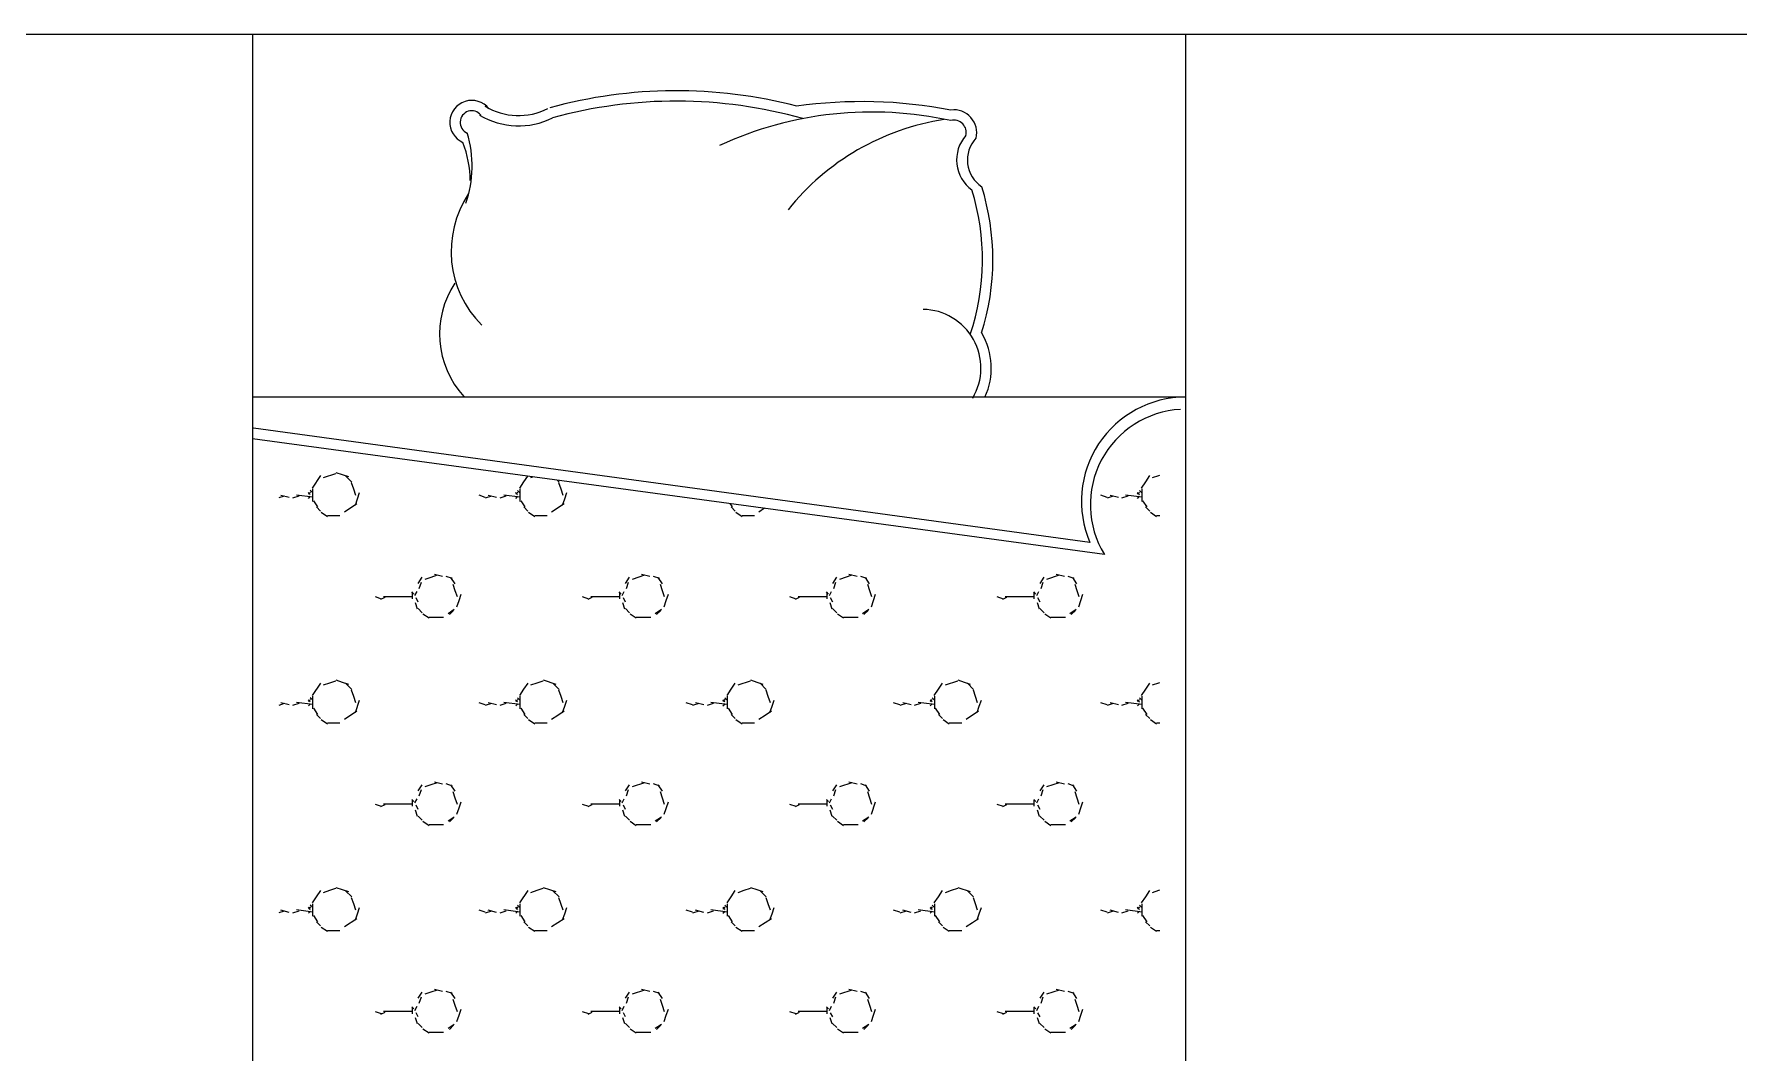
# Model space of a CAD drawing. Header units: inches. Extents: x 8.1 to 50.6, y 12.7 to 37.5.
# Drawn here: x 17.601 to 19.246, y 27.848 to 28.83 of the extents above; entities that cross this region are included whole.
import ezdxf

# ---------------------------------------------------------------- set-up
doc = ezdxf.new("R2010")
doc.units = ezdxf.units.IN
doc.header["$MEASUREMENT"] = 0
doc.layers.add('1', color=1, linetype='Continuous')
doc.layers.add('4', color=4, linetype='Continuous')

msp = doc.modelspace()

# ---------------------------------------------------------------- linework, layer by layer
at = {"layer": '1'}
for p, q in [((8.3869, 28.8301), (28.7131, 28.8301)), ((17.8697, 28.3924), (17.8777, 28.4044)), ((17.8702, 28.3796), (17.8702, 28.3916)), ((17.8804, 28.4026), (17.8924, 28.4066)), ((17.8924, 28.4074), (17.9044, 28.4034)), ((17.9016, 28.4042), (17.9076, 28.3982)), ((17.9072, 28.3977), (17.9092, 28.3917)), ((17.9092, 28.3917), (17.9112, 28.3857)), ((18.0697, 28.3924), (18.0737, 28.3984)), ((18.0702, 28.3796), (18.0702, 28.3916)), ((18.0737, 28.3984), (18.0774, 28.404)), ((18.0804, 28.4026), (18.0823, 28.4033)), ((18.1057, 28.4001), (18.1076, 28.3982)), ((18.1072, 28.3977), (18.1092, 28.3917)), ((18.1092, 28.3917), (18.1112, 28.3857)), ((18.6697, 28.3924), (18.6737, 28.3984)), ((18.6702, 28.3796), (18.6702, 28.3916)), ((18.6737, 28.3984), (18.6777, 28.4044)), ((18.6804, 28.4026), (18.6864, 28.4046)), ((18.6864, 28.4046), (18.6872, 28.4049)), ((17.8424, 28.3846), (17.8372, 28.3829)), ((17.8473, 28.3833), (17.8393, 28.3853)), ((17.8564, 28.3846), (17.8504, 28.3826)), ((17.8702, 28.3836), (17.8542, 28.3856)), ((17.8656, 28.3882), (17.8676, 28.3862)), ((17.8678, 28.3885), (17.8658, 28.3865)), ((17.8658, 28.3825), (17.8678, 28.3845)), ((17.8696, 28.3882), (17.8676, 28.3902)), ((17.875, 28.3742), (17.871, 28.3802)), ((17.9125, 28.3772), (17.9005, 28.3692)), ((17.9148, 28.3877), (17.9108, 28.3757)), ((18.0364, 28.3834), (18.0304, 28.3854)), ((18.0424, 28.3846), (18.0364, 28.3826)), ((18.0473, 28.3833), (18.0393, 28.3853)), ((18.0564, 28.3846), (18.0504, 28.3826)), ((18.0702, 28.3836), (18.0542, 28.3856)), ((18.0656, 28.3882), (18.0676, 28.3862)), ((18.0678, 28.3885), (18.0658, 28.3865)), ((18.0658, 28.3825), (18.0678, 28.3845)), ((18.0696, 28.3882), (18.0676, 28.3902)), ((18.075, 28.3742), (18.071, 28.3802)), ((18.1125, 28.3772), (18.1005, 28.3692)), ((18.1128, 28.3817), (18.1108, 28.3757)), ((18.1148, 28.3877), (18.1128, 28.3817)), ((18.275, 28.3742), (18.2728, 28.3774)), ((18.6364, 28.3834), (18.6304, 28.3854)), ((18.6424, 28.3846), (18.6364, 28.3826)), ((18.6473, 28.3833), (18.6393, 28.3853)), ((18.6564, 28.3846), (18.6504, 28.3826)), ((18.6702, 28.3836), (18.6542, 28.3856)), ((18.6656, 28.3882), (18.6676, 28.3862)), ((18.6678, 28.3885), (18.6658, 28.3865)), ((18.6658, 28.3825), (18.6678, 28.3845)), ((18.6696, 28.3882), (18.6676, 28.3902)), ((18.675, 28.3742), (18.671, 28.3802)), ((17.8776, 28.3702), (17.8736, 28.3742)), ((17.8842, 28.3648), (17.8782, 28.3688)), ((17.8962, 28.3656), (17.8842, 28.3656)), ((18.0776, 28.3702), (18.0736, 28.3742)), ((18.0842, 28.3648), (18.0782, 28.3688)), ((18.0962, 28.3656), (18.0842, 28.3656)), ((18.2776, 28.3702), (18.2736, 28.3742)), ((18.2842, 28.3648), (18.2782, 28.3688)), ((18.2962, 28.3656), (18.2842, 28.3656)), ((18.306, 28.3729), (18.3005, 28.3692)), ((18.6776, 28.3702), (18.6736, 28.3742)), ((18.6842, 28.3648), (18.6782, 28.3688)), ((18.6872, 28.3656), (18.6842, 28.3656)), ((17.9873, 28.3093), (17.9953, 28.3073)), ((18.1873, 28.3093), (18.1953, 28.3073)), ((18.3873, 28.3093), (18.3953, 28.3073)), ((18.5873, 28.3093), (18.5953, 28.3073)), ((17.9717, 28.3004), (17.9757, 28.3064)), ((17.9728, 28.2957), (17.9748, 28.3017)), ((17.9784, 28.3046), (17.9844, 28.3066)), ((17.9844, 28.3066), (17.9904, 28.3086)), ((17.9984, 28.3074), (18.0044, 28.3054)), ((18.003, 28.3062), (18.007, 28.3002)), ((18.0052, 28.2997), (18.0072, 28.2937)), ((18.0072, 28.2937), (18.0092, 28.2877)), ((18.1717, 28.3004), (18.1757, 28.3064)), ((18.1728, 28.2957), (18.1748, 28.3017)), ((18.1784, 28.3046), (18.1904, 28.3086)), ((18.1984, 28.3074), (18.2044, 28.3054)), ((18.203, 28.3062), (18.207, 28.3002)), ((18.2052, 28.2997), (18.2072, 28.2937)), ((18.2072, 28.2937), (18.2092, 28.2877)), ((18.3717, 28.3004), (18.3757, 28.3064)), ((18.3728, 28.2957), (18.3748, 28.3017)), ((18.3784, 28.3046), (18.3904, 28.3086)), ((18.3984, 28.3074), (18.4044, 28.3054)), ((18.403, 28.3062), (18.407, 28.3002)), ((18.4052, 28.2997), (18.4072, 28.2937)), ((18.4072, 28.2937), (18.4092, 28.2877)), ((18.5717, 28.3004), (18.5757, 28.3064)), ((18.5728, 28.2957), (18.5748, 28.3017)), ((18.5784, 28.3046), (18.5904, 28.3086)), ((18.5984, 28.3074), (18.6044, 28.3054)), ((18.603, 28.3062), (18.607, 28.3002)), ((18.6052, 28.2997), (18.6072, 28.2937)), ((18.6072, 28.2937), (18.6092, 28.2877)), ((17.9364, 28.2854), (17.9304, 28.2874)), ((17.9394, 28.2869), (17.9354, 28.2849)), ((17.9662, 28.2876), (17.9382, 28.2876)), ((17.9676, 28.2902), (17.9656, 28.2922)), ((17.9662, 28.2856), (17.9662, 28.2916)), ((17.9662, 28.2856), (17.9662, 28.2856)), ((17.9686, 28.2888), (17.9706, 28.2928)), ((17.9712, 28.2757), (17.9692, 28.2817)), ((17.9717, 28.2825), (17.9697, 28.2865)), ((18.0108, 28.2837), (18.0088, 28.2777)), ((18.0128, 28.2897), (18.0108, 28.2837)), ((18.1364, 28.2854), (18.1304, 28.2874)), ((18.1394, 28.2869), (18.1354, 28.2849)), ((18.1662, 28.2876), (18.1382, 28.2876)), ((18.1676, 28.2902), (18.1656, 28.2922)), ((18.1662, 28.2856), (18.1662, 28.2916)), ((18.1662, 28.2856), (18.1662, 28.2856)), ((18.1686, 28.2888), (18.1706, 28.2928)), ((18.1712, 28.2757), (18.1692, 28.2817)), ((18.1717, 28.2825), (18.1697, 28.2865)), ((18.2108, 28.2837), (18.2088, 28.2777)), ((18.2128, 28.2897), (18.2108, 28.2837)), ((18.3364, 28.2854), (18.3304, 28.2874)), ((18.3394, 28.2869), (18.3354, 28.2849)), ((18.3662, 28.2876), (18.3382, 28.2876)), ((18.3676, 28.2902), (18.3656, 28.2922)), ((18.3662, 28.2856), (18.3662, 28.2916)), ((18.3662, 28.2856), (18.3662, 28.2856)), ((18.3686, 28.2888), (18.3706, 28.2928)), ((18.3712, 28.2757), (18.3692, 28.2817)), ((18.3717, 28.2825), (18.3697, 28.2865)), ((18.4108, 28.2837), (18.4088, 28.2777)), ((18.4128, 28.2897), (18.4108, 28.2837)), ((18.5364, 28.2854), (18.5304, 28.2874)), ((18.5394, 28.2869), (18.5354, 28.2849)), ((18.5662, 28.2876), (18.5382, 28.2876)), ((18.5676, 28.2902), (18.5656, 28.2922)), ((18.5662, 28.2856), (18.5662, 28.2916)), ((18.5662, 28.2856), (18.5662, 28.2856)), ((18.5686, 28.2888), (18.5706, 28.2928)), ((18.5712, 28.2757), (18.5692, 28.2817)), ((18.5717, 28.2825), (18.5697, 28.2865)), ((18.6108, 28.2837), (18.6088, 28.2777)), ((18.6128, 28.2897), (18.6108, 28.2837)), ((17.9756, 28.2722), (17.9716, 28.2762)), ((17.9822, 28.2668), (17.9762, 28.2708)), ((17.9962, 28.2676), (17.9822, 28.2676)), ((18.0065, 28.2752), (18.0005, 28.2712)), ((18.0058, 28.2745), (18.0018, 28.2705)), ((18.1756, 28.2722), (18.1716, 28.2762)), ((18.1822, 28.2668), (18.1762, 28.2708)), ((18.1962, 28.2676), (18.1822, 28.2676)), ((18.2065, 28.2752), (18.2005, 28.2712)), ((18.2058, 28.2745), (18.2018, 28.2705)), ((18.3756, 28.2722), (18.3716, 28.2762)), ((18.3822, 28.2668), (18.3762, 28.2708)), ((18.3962, 28.2676), (18.3822, 28.2676)), ((18.4065, 28.2752), (18.4005, 28.2712)), ((18.4058, 28.2745), (18.4018, 28.2705)), ((18.5756, 28.2722), (18.5716, 28.2762)), ((18.5822, 28.2668), (18.5762, 28.2708)), ((18.5962, 28.2676), (18.5822, 28.2676)), ((18.6065, 28.2752), (18.6005, 28.2712)), ((18.6058, 28.2745), (18.6018, 28.2705)), ((17.8697, 28.1924), (17.8777, 28.2044)), ((17.8804, 28.2026), (17.8864, 28.2046)), ((17.8864, 28.2046), (17.8924, 28.2066)), ((17.8924, 28.2074), (17.8984, 28.2054)), ((17.8984, 28.2054), (17.9044, 28.2034)), ((17.9016, 28.2042), (17.9076, 28.1982)), ((17.9072, 28.1977), (17.9092, 28.1917)), ((18.0697, 28.1924), (18.0737, 28.1984)), ((18.0737, 28.1984), (18.0777, 28.2044)), ((18.0804, 28.2026), (18.0864, 28.2046)), ((18.0864, 28.2046), (18.0924, 28.2066)), ((18.0924, 28.2074), (18.1044, 28.2034)), ((18.1016, 28.2042), (18.1076, 28.1982)), ((18.1072, 28.1977), (18.1092, 28.1917)), ((18.2697, 28.1924), (18.2737, 28.1984)), ((18.2737, 28.1984), (18.2777, 28.2044)), ((18.2804, 28.2026), (18.2924, 28.2066)), ((18.2924, 28.2074), (18.2984, 28.2054)), ((18.2984, 28.2054), (18.3044, 28.2034)), ((18.3016, 28.2042), (18.3076, 28.1982)), ((18.3072, 28.1977), (18.3092, 28.1917)), ((18.4697, 28.1924), (18.4737, 28.1984)), ((18.4737, 28.1984), (18.4777, 28.2044)), ((18.4804, 28.2026), (18.4924, 28.2066)), ((18.4924, 28.2074), (18.4984, 28.2054)), ((18.4984, 28.2054), (18.5044, 28.2034)), ((18.5016, 28.2042), (18.5076, 28.1982)), ((18.5072, 28.1977), (18.5092, 28.1917)), ((18.6697, 28.1924), (18.6737, 28.1984)), ((18.6737, 28.1984), (18.6777, 28.2044)), ((18.6804, 28.2026), (18.6864, 28.2046)), ((18.6864, 28.2046), (18.6872, 28.2049)), ((17.8424, 28.1846), (17.8372, 28.1829)), ((17.8473, 28.1833), (17.8393, 28.1853)), ((17.8564, 28.1846), (17.8504, 28.1826)), ((17.8702, 28.1836), (17.8542, 28.1856)), ((17.8656, 28.1882), (17.8676, 28.1862)), ((17.8678, 28.1885), (17.8658, 28.1865)), ((17.8658, 28.1825), (17.8678, 28.1845)), ((17.8696, 28.1882), (17.8676, 28.1902)), ((17.8702, 28.1796), (17.8702, 28.1916)), ((17.875, 28.1742), (17.871, 28.1802)), ((17.9092, 28.1917), (17.9112, 28.1857)), ((17.9148, 28.1877), (17.9108, 28.1757)), ((18.0364, 28.1834), (18.0304, 28.1854)), ((18.0424, 28.1846), (18.0364, 28.1826)), ((18.0473, 28.1833), (18.0393, 28.1853)), ((18.0564, 28.1846), (18.0504, 28.1826)), ((18.0702, 28.1836), (18.0542, 28.1856)), ((18.0656, 28.1882), (18.0676, 28.1862)), ((18.0678, 28.1885), (18.0658, 28.1865)), ((18.0658, 28.1825), (18.0678, 28.1845)), ((18.0696, 28.1882), (18.0676, 28.1902)), ((18.0702, 28.1796), (18.0702, 28.1916)), ((18.075, 28.1742), (18.071, 28.1802)), ((18.1092, 28.1917), (18.1112, 28.1857)), ((18.1128, 28.1817), (18.1108, 28.1757)), ((18.1148, 28.1877), (18.1128, 28.1817)), ((18.2364, 28.1834), (18.2304, 28.1854)), ((18.2424, 28.1846), (18.2364, 28.1826)), ((18.2473, 28.1833), (18.2393, 28.1853)), ((18.2564, 28.1846), (18.2504, 28.1826)), ((18.2702, 28.1836), (18.2542, 28.1856)), ((18.2656, 28.1882), (18.2676, 28.1862)), ((18.2678, 28.1885), (18.2658, 28.1865)), ((18.2658, 28.1825), (18.2678, 28.1845)), ((18.2696, 28.1882), (18.2676, 28.1902)), ((18.2702, 28.1796), (18.2702, 28.1916)), ((18.275, 28.1742), (18.271, 28.1802)), ((18.3092, 28.1917), (18.3112, 28.1857)), ((18.3128, 28.1817), (18.3108, 28.1757)), ((18.3148, 28.1877), (18.3128, 28.1817)), ((18.4364, 28.1834), (18.4304, 28.1854)), ((18.4424, 28.1846), (18.4364, 28.1826)), ((18.4473, 28.1833), (18.4393, 28.1853)), ((18.4564, 28.1846), (18.4504, 28.1826)), ((18.4702, 28.1836), (18.4542, 28.1856)), ((18.4656, 28.1882), (18.4676, 28.1862)), ((18.4678, 28.1885), (18.4658, 28.1865)), ((18.4658, 28.1825), (18.4678, 28.1845)), ((18.4696, 28.1882), (18.4676, 28.1902)), ((18.4702, 28.1796), (18.4702, 28.1916)), ((18.475, 28.1742), (18.471, 28.1802)), ((18.5092, 28.1917), (18.5112, 28.1857)), ((18.5128, 28.1817), (18.5108, 28.1757)), ((18.5148, 28.1877), (18.5128, 28.1817)), ((18.6364, 28.1834), (18.6304, 28.1854)), ((18.6424, 28.1846), (18.6364, 28.1826)), ((18.6473, 28.1833), (18.6393, 28.1853)), ((18.6564, 28.1846), (18.6504, 28.1826)), ((18.6702, 28.1836), (18.6542, 28.1856)), ((18.6656, 28.1882), (18.6676, 28.1862)), ((18.6678, 28.1885), (18.6658, 28.1865)), ((18.6658, 28.1825), (18.6678, 28.1845)), ((18.6696, 28.1882), (18.6676, 28.1902)), ((18.6702, 28.1796), (18.6702, 28.1916)), ((18.675, 28.1742), (18.671, 28.1802)), ((17.8776, 28.1702), (17.8736, 28.1742)), ((17.8842, 28.1648), (17.8782, 28.1688)), ((17.8962, 28.1656), (17.8842, 28.1656)), ((17.9125, 28.1772), (17.9005, 28.1692)), ((18.0776, 28.1702), (18.0736, 28.1742)), ((18.0842, 28.1648), (18.0782, 28.1688)), ((18.0962, 28.1656), (18.0842, 28.1656)), ((18.1065, 28.1732), (18.1005, 28.1692)), ((18.1125, 28.1772), (18.1065, 28.1732)), ((18.2776, 28.1702), (18.2736, 28.1742)), ((18.2842, 28.1648), (18.2782, 28.1688)), ((18.2962, 28.1656), (18.2842, 28.1656)), ((18.3065, 28.1732), (18.3005, 28.1692)), ((18.3125, 28.1772), (18.3065, 28.1732)), ((18.4776, 28.1702), (18.4736, 28.1742)), ((18.4842, 28.1648), (18.4782, 28.1688)), ((18.4962, 28.1656), (18.4842, 28.1656)), ((18.5125, 28.1772), (18.5005, 28.1692)), ((18.6776, 28.1702), (18.6736, 28.1742)), ((18.6842, 28.1648), (18.6782, 28.1688)), ((18.6872, 28.1656), (18.6842, 28.1656)), ((17.9717, 28.1004), (17.9757, 28.1064)), ((17.9728, 28.0957), (17.9748, 28.1017)), ((17.9784, 28.1046), (17.9844, 28.1066)), ((17.9844, 28.1066), (17.9904, 28.1086)), ((17.9873, 28.1093), (17.9953, 28.1073)), ((17.9984, 28.1074), (18.0044, 28.1054)), ((18.003, 28.1062), (18.007, 28.1002)), ((18.0052, 28.0997), (18.0072, 28.0937)), ((18.1717, 28.1004), (18.1757, 28.1064)), ((18.1728, 28.0957), (18.1748, 28.1017)), ((18.1784, 28.1046), (18.1904, 28.1086)), ((18.1873, 28.1093), (18.1953, 28.1073)), ((18.1984, 28.1074), (18.2044, 28.1054)), ((18.203, 28.1062), (18.207, 28.1002)), ((18.2052, 28.0997), (18.2072, 28.0937)), ((18.3717, 28.1004), (18.3757, 28.1064)), ((18.3728, 28.0957), (18.3748, 28.1017)), ((18.3784, 28.1046), (18.3904, 28.1086)), ((18.3873, 28.1093), (18.3953, 28.1073)), ((18.3984, 28.1074), (18.4044, 28.1054)), ((18.403, 28.1062), (18.407, 28.1002)), ((18.4052, 28.0997), (18.4072, 28.0937)), ((18.5717, 28.1004), (18.5757, 28.1064)), ((18.5728, 28.0957), (18.5748, 28.1017)), ((18.5784, 28.1046), (18.5904, 28.1086)), ((18.5873, 28.1093), (18.5953, 28.1073)), ((18.5984, 28.1074), (18.6044, 28.1054)), ((18.603, 28.1062), (18.607, 28.1002)), ((18.6052, 28.0997), (18.6092, 28.0877)), ((17.9364, 28.0854), (17.9304, 28.0874)), ((17.9394, 28.0869), (17.9354, 28.0849)), ((17.9662, 28.0876), (17.9382, 28.0876)), ((17.9676, 28.0902), (17.9656, 28.0922)), ((17.9662, 28.0856), (17.9662, 28.0916)), ((17.9662, 28.0856), (17.9662, 28.0856)), ((17.9686, 28.0888), (17.9706, 28.0928)), ((17.9712, 28.0757), (17.9692, 28.0817)), ((17.9717, 28.0825), (17.9697, 28.0865)), ((18.0072, 28.0937), (18.0092, 28.0877)), ((18.0108, 28.0837), (18.0088, 28.0777)), ((18.0128, 28.0897), (18.0108, 28.0837)), ((18.1364, 28.0854), (18.1304, 28.0874)), ((18.1394, 28.0869), (18.1354, 28.0849)), ((18.1662, 28.0876), (18.1382, 28.0876)), ((18.1676, 28.0902), (18.1656, 28.0922)), ((18.1662, 28.0856), (18.1662, 28.0916)), ((18.1662, 28.0856), (18.1662, 28.0856)), ((18.1686, 28.0888), (18.1706, 28.0928)), ((18.1712, 28.0757), (18.1692, 28.0817)), ((18.1717, 28.0825), (18.1697, 28.0865)), ((18.2072, 28.0937), (18.2092, 28.0877)), ((18.2128, 28.0897), (18.2088, 28.0777)), ((18.3364, 28.0854), (18.3304, 28.0874)), ((18.3394, 28.0869), (18.3354, 28.0849)), ((18.3662, 28.0876), (18.3382, 28.0876)), ((18.3676, 28.0902), (18.3656, 28.0922)), ((18.3662, 28.0856), (18.3662, 28.0916)), ((18.3662, 28.0856), (18.3662, 28.0856)), ((18.3686, 28.0888), (18.3706, 28.0928)), ((18.3712, 28.0757), (18.3692, 28.0817)), ((18.3717, 28.0825), (18.3697, 28.0865)), ((18.4072, 28.0937), (18.4092, 28.0877)), ((18.4128, 28.0897), (18.4088, 28.0777)), ((18.5364, 28.0854), (18.5304, 28.0874)), ((18.5394, 28.0869), (18.5354, 28.0849)), ((18.5662, 28.0876), (18.5382, 28.0876)), ((18.5676, 28.0902), (18.5656, 28.0922)), ((18.5662, 28.0856), (18.5662, 28.0916)), ((18.5662, 28.0856), (18.5662, 28.0856)), ((18.5686, 28.0888), (18.5706, 28.0928)), ((18.5712, 28.0757), (18.5692, 28.0817)), ((18.5717, 28.0825), (18.5697, 28.0865)), ((18.6108, 28.0837), (18.6088, 28.0777)), ((18.6128, 28.0897), (18.6108, 28.0837)), ((17.9756, 28.0722), (17.9716, 28.0762)), ((17.9822, 28.0668), (17.9762, 28.0708)), ((17.9962, 28.0676), (17.9822, 28.0676)), ((18.0065, 28.0752), (18.0005, 28.0712)), ((18.0058, 28.0745), (18.0018, 28.0705)), ((18.1756, 28.0722), (18.1716, 28.0762)), ((18.1822, 28.0668), (18.1762, 28.0708)), ((18.1962, 28.0676), (18.1822, 28.0676)), ((18.2065, 28.0752), (18.2005, 28.0712)), ((18.2058, 28.0745), (18.2018, 28.0705)), ((18.3756, 28.0722), (18.3716, 28.0762)), ((18.3822, 28.0668), (18.3762, 28.0708)), ((18.3962, 28.0676), (18.3822, 28.0676)), ((18.4065, 28.0752), (18.4005, 28.0712)), ((18.4058, 28.0745), (18.4018, 28.0705)), ((18.5756, 28.0722), (18.5716, 28.0762)), ((18.5822, 28.0668), (18.5762, 28.0708)), ((18.5962, 28.0676), (18.5822, 28.0676)), ((18.6065, 28.0752), (18.6005, 28.0712)), ((18.6058, 28.0745), (18.6018, 28.0705)), ((17.8697, 27.9924), (17.8737, 27.9984)), ((17.8737, 27.9984), (17.8777, 28.0044)), ((17.8804, 28.0026), (17.8864, 28.0046)), ((17.8864, 28.0046), (17.8924, 28.0066)), ((17.8924, 28.0074), (17.9044, 28.0034)), ((17.9016, 28.0042), (17.9076, 27.9982)), ((17.9072, 27.9977), (17.9092, 27.9917)), ((18.0697, 27.9924), (18.0777, 28.0044)), ((18.0804, 28.0026), (18.0864, 28.0046)), ((18.0864, 28.0046), (18.0924, 28.0066)), ((18.0924, 28.0074), (18.0984, 28.0054)), ((18.0984, 28.0054), (18.1044, 28.0034)), ((18.1016, 28.0042), (18.1076, 27.9982)), ((18.1072, 27.9977), (18.1112, 27.9857)), ((18.2697, 27.9924), (18.2737, 27.9984)), ((18.2737, 27.9984), (18.2777, 28.0044)), ((18.2804, 28.0026), (18.2864, 28.0046)), ((18.2864, 28.0046), (18.2924, 28.0066)), ((18.2924, 28.0074), (18.2984, 28.0054)), ((18.2984, 28.0054), (18.3044, 28.0034)), ((18.3016, 28.0042), (18.3076, 27.9982)), ((18.3072, 27.9977), (18.3092, 27.9917)), ((18.4697, 27.9924), (18.4737, 27.9984)), ((18.4737, 27.9984), (18.4777, 28.0044)), ((18.4804, 28.0026), (18.4864, 28.0046)), ((18.4864, 28.0046), (18.4924, 28.0066)), ((18.4924, 28.0074), (18.5044, 28.0034)), ((18.5016, 28.0042), (18.5076, 27.9982)), ((18.5072, 27.9977), (18.5092, 27.9917)), ((18.6697, 27.9924), (18.6737, 27.9984)), ((18.6737, 27.9984), (18.6777, 28.0044)), ((18.6804, 28.0026), (18.6864, 28.0046)), ((18.6864, 28.0046), (18.6872, 28.0049)), ((17.8424, 27.9846), (17.8372, 27.9829)), ((17.8473, 27.9833), (17.8393, 27.9853)), ((17.8564, 27.9846), (17.8504, 27.9826)), ((17.8702, 27.9836), (17.8542, 27.9856)), ((17.8656, 27.9882), (17.8676, 27.9862)), ((17.8678, 27.9885), (17.8658, 27.9865)), ((17.8658, 27.9825), (17.8678, 27.9845)), ((17.8696, 27.9882), (17.8676, 27.9902)), ((17.8702, 27.9796), (17.8702, 27.9916)), ((17.9092, 27.9917), (17.9112, 27.9857)), ((17.9128, 27.9817), (17.9108, 27.9757)), ((17.9148, 27.9877), (17.9128, 27.9817)), ((18.0364, 27.9834), (18.0304, 27.9854)), ((18.0424, 27.9846), (18.0364, 27.9826)), ((18.0473, 27.9833), (18.0393, 27.9853)), ((18.0564, 27.9846), (18.0504, 27.9826)), ((18.0702, 27.9836), (18.0542, 27.9856)), ((18.0656, 27.9882), (18.0676, 27.9862)), ((18.0678, 27.9885), (18.0658, 27.9865)), ((18.0658, 27.9825), (18.0678, 27.9845)), ((18.0696, 27.9882), (18.0676, 27.9902)), ((18.0702, 27.9796), (18.0702, 27.9916)), ((18.1128, 27.9817), (18.1108, 27.9757)), ((18.1148, 27.9877), (18.1128, 27.9817)), ((18.2364, 27.9834), (18.2304, 27.9854)), ((18.2424, 27.9846), (18.2364, 27.9826)), ((18.2473, 27.9833), (18.2393, 27.9853)), ((18.2564, 27.9846), (18.2504, 27.9826)), ((18.2702, 27.9836), (18.2542, 27.9856)), ((18.2656, 27.9882), (18.2676, 27.9862)), ((18.2678, 27.9885), (18.2658, 27.9865)), ((18.2658, 27.9825), (18.2678, 27.9845)), ((18.2696, 27.9882), (18.2676, 27.9902)), ((18.2702, 27.9796), (18.2702, 27.9916)), ((18.3092, 27.9917), (18.3112, 27.9857)), ((18.3128, 27.9817), (18.3108, 27.9757)), ((18.3148, 27.9877), (18.3128, 27.9817)), ((18.4364, 27.9834), (18.4304, 27.9854)), ((18.4424, 27.9846), (18.4364, 27.9826)), ((18.4473, 27.9833), (18.4393, 27.9853)), ((18.4564, 27.9846), (18.4504, 27.9826)), ((18.4702, 27.9836), (18.4542, 27.9856)), ((18.4656, 27.9882), (18.4676, 27.9862)), ((18.4678, 27.9885), (18.4658, 27.9865)), ((18.4658, 27.9825), (18.4678, 27.9845)), ((18.4696, 27.9882), (18.4676, 27.9902)), ((18.4702, 27.9796), (18.4702, 27.9916)), ((18.5092, 27.9917), (18.5112, 27.9857)), ((18.5128, 27.9817), (18.5108, 27.9757)), ((18.5148, 27.9877), (18.5128, 27.9817)), ((18.6364, 27.9834), (18.6304, 27.9854)), ((18.6424, 27.9846), (18.6364, 27.9826)), ((18.6473, 27.9833), (18.6393, 27.9853)), ((18.6564, 27.9846), (18.6504, 27.9826)), ((18.6702, 27.9836), (18.6542, 27.9856)), ((18.6656, 27.9882), (18.6676, 27.9862)), ((18.6678, 27.9885), (18.6658, 27.9865)), ((18.6658, 27.9825), (18.6678, 27.9845)), ((18.6696, 27.9882), (18.6676, 27.9902)), ((18.6702, 27.9796), (18.6702, 27.9916)), ((17.875, 27.9742), (17.871, 27.9802)), ((17.8776, 27.9702), (17.8736, 27.9742)), ((17.8842, 27.9648), (17.8782, 27.9688)), ((17.8962, 27.9656), (17.8842, 27.9656)), ((17.9125, 27.9772), (17.9005, 27.9692)), ((18.075, 27.9742), (18.071, 27.9802)), ((18.0776, 27.9702), (18.0736, 27.9742)), ((18.0842, 27.9648), (18.0782, 27.9688)), ((18.0962, 27.9656), (18.0842, 27.9656)), ((18.1125, 27.9772), (18.1005, 27.9692)), ((18.275, 27.9742), (18.271, 27.9802)), ((18.2776, 27.9702), (18.2736, 27.9742)), ((18.2842, 27.9648), (18.2782, 27.9688)), ((18.2962, 27.9656), (18.2842, 27.9656)), ((18.3065, 27.9732), (18.3005, 27.9692)), ((18.3125, 27.9772), (18.3065, 27.9732)), ((18.475, 27.9742), (18.471, 27.9802)), ((18.4776, 27.9702), (18.4736, 27.9742)), ((18.4842, 27.9648), (18.4782, 27.9688)), ((18.4962, 27.9656), (18.4842, 27.9656)), ((18.5065, 27.9732), (18.5005, 27.9692)), ((18.5125, 27.9772), (18.5065, 27.9732)), ((18.675, 27.9742), (18.671, 27.9802)), ((18.6776, 27.9702), (18.6736, 27.9742)), ((18.6842, 27.9648), (18.6782, 27.9688)), ((18.6872, 27.9656), (18.6842, 27.9656)), ((17.9717, 27.9004), (17.9757, 27.9064)), ((17.9728, 27.8957), (17.9748, 27.9017)), ((17.9784, 27.9046), (17.9844, 27.9066)), ((17.9844, 27.9066), (17.9904, 27.9086)), ((17.9873, 27.9093), (17.9953, 27.9073)), ((17.9984, 27.9074), (18.0044, 27.9054)), ((18.003, 27.9062), (18.007, 27.9002)), ((18.0052, 27.8997), (18.0072, 27.8937)), ((18.1717, 27.9004), (18.1757, 27.9064)), ((18.1728, 27.8957), (18.1748, 27.9017)), ((18.1784, 27.9046), (18.1904, 27.9086)), ((18.1873, 27.9093), (18.1953, 27.9073)), ((18.1984, 27.9074), (18.2044, 27.9054)), ((18.203, 27.9062), (18.207, 27.9002)), ((18.2052, 27.8997), (18.2072, 27.8937)), ((18.3717, 27.9004), (18.3757, 27.9064)), ((18.3728, 27.8957), (18.3748, 27.9017)), ((18.3784, 27.9046), (18.3904, 27.9086)), ((18.3873, 27.9093), (18.3953, 27.9073)), ((18.3984, 27.9074), (18.4044, 27.9054)), ((18.403, 27.9062), (18.407, 27.9002)), ((18.4052, 27.8997), (18.4072, 27.8937)), ((18.5717, 27.9004), (18.5757, 27.9064)), ((18.5728, 27.8957), (18.5748, 27.9017)), ((18.5784, 27.9046), (18.5844, 27.9066)), ((18.5844, 27.9066), (18.5904, 27.9086)), ((18.5873, 27.9093), (18.5953, 27.9073)), ((18.5984, 27.9074), (18.6044, 27.9054)), ((18.603, 27.9062), (18.607, 27.9002)), ((18.6052, 27.8997), (18.6072, 27.8937)), ((17.9364, 27.8854), (17.9304, 27.8874)), ((17.9394, 27.8869), (17.9354, 27.8849)), ((17.9662, 27.8876), (17.9382, 27.8876)), ((17.9676, 27.8902), (17.9656, 27.8922)), ((17.9662, 27.8856), (17.9662, 27.8916)), ((17.9662, 27.8856), (17.9662, 27.8856)), ((17.9686, 27.8888), (17.9706, 27.8928)), ((17.9712, 27.8757), (17.9692, 27.8817)), ((17.9717, 27.8825), (17.9697, 27.8865)), ((18.0072, 27.8937), (18.0092, 27.8877)), ((18.0108, 27.8837), (18.0088, 27.8777)), ((18.0128, 27.8897), (18.0108, 27.8837)), ((18.1364, 27.8854), (18.1304, 27.8874)), ((18.1394, 27.8869), (18.1354, 27.8849)), ((18.1662, 27.8876), (18.1382, 27.8876)), ((18.1676, 27.8902), (18.1656, 27.8922)), ((18.1662, 27.8856), (18.1662, 27.8916)), ((18.1662, 27.8856), (18.1662, 27.8856)), ((18.1686, 27.8888), (18.1706, 27.8928)), ((18.1712, 27.8757), (18.1692, 27.8817)), ((18.1717, 27.8825), (18.1697, 27.8865)), ((18.2072, 27.8937), (18.2092, 27.8877)), ((18.2108, 27.8837), (18.2088, 27.8777)), ((18.2128, 27.8897), (18.2108, 27.8837)), ((18.3364, 27.8854), (18.3304, 27.8874)), ((18.3394, 27.8869), (18.3354, 27.8849)), ((18.3662, 27.8876), (18.3382, 27.8876)), ((18.3676, 27.8902), (18.3656, 27.8922)), ((18.3662, 27.8856), (18.3662, 27.8916)), ((18.3662, 27.8856), (18.3662, 27.8856)), ((18.3686, 27.8888), (18.3706, 27.8928)), ((18.3712, 27.8757), (18.3692, 27.8817)), ((18.3717, 27.8825), (18.3697, 27.8865)), ((18.4072, 27.8937), (18.4092, 27.8877)), ((18.4108, 27.8837), (18.4088, 27.8777)), ((18.4128, 27.8897), (18.4108, 27.8837)), ((18.5364, 27.8854), (18.5304, 27.8874)), ((18.5394, 27.8869), (18.5354, 27.8849)), ((18.5662, 27.8876), (18.5382, 27.8876)), ((18.5676, 27.8902), (18.5656, 27.8922)), ((18.5662, 27.8856), (18.5662, 27.8916)), ((18.5662, 27.8856), (18.5662, 27.8856)), ((18.5686, 27.8888), (18.5706, 27.8928)), ((18.5712, 27.8757), (18.5692, 27.8817)), ((18.5717, 27.8825), (18.5697, 27.8865)), ((18.6072, 27.8937), (18.6092, 27.8877)), ((18.6108, 27.8837), (18.6088, 27.8777)), ((18.6128, 27.8897), (18.6108, 27.8837)), ((17.9756, 27.8722), (17.9716, 27.8762)), ((17.9822, 27.8668), (17.9762, 27.8708)), ((17.9962, 27.8676), (17.9822, 27.8676)), ((18.0065, 27.8752), (18.0005, 27.8712)), ((18.0058, 27.8745), (18.0018, 27.8705)), ((18.1756, 27.8722), (18.1716, 27.8762)), ((18.1822, 27.8668), (18.1762, 27.8708)), ((18.1962, 27.8676), (18.1822, 27.8676)), ((18.2065, 27.8752), (18.2005, 27.8712)), ((18.2058, 27.8745), (18.2018, 27.8705)), ((18.3756, 27.8722), (18.3716, 27.8762)), ((18.3822, 27.8668), (18.3762, 27.8708)), ((18.3962, 27.8676), (18.3822, 27.8676)), ((18.4065, 27.8752), (18.4005, 27.8712)), ((18.4058, 27.8745), (18.4018, 27.8705)), ((18.5756, 27.8722), (18.5716, 27.8762)), ((18.5822, 27.8668), (18.5762, 27.8708)), ((18.5962, 27.8676), (18.5822, 27.8676)), ((18.6065, 27.8752), (18.6005, 27.8712)), ((18.6058, 27.8745), (18.6018, 27.8705))]:
    msp.add_line(p, q, dxfattribs=at)
at = {"layer": '4'}
msp.add_lwpolyline([(17.8122, 28.8301), (18.7122, 28.8301), (18.7122, 26.9801, -0.414214), (18.6622, 26.9301), (17.8622, 26.9301, -0.414214), (17.8122, 26.9801), (17.8122, 28.8301)], format="xyb", dxfattribs=at)
at = {"layer": '4', "elevation": 0.002}
msp.add_lwpolyline([(18.7122, 28.4801), (17.8122, 28.4801)], dxfattribs=at)
for points in [[(18.7122, 28.4801, 0.538882), (18.6198, 28.34), (17.8128, 28.45)], [(18.7072, 28.4683, 0.567173), (18.6338, 28.3284), (17.8117, 28.44)]]:
    msp.add_lwpolyline(points, format="xyb", dxfattribs=at)
at = {"layer": '4'}
for centre, radius, start, end in [((18.2208, 28.3165, 0.002), 0.459, 75.3476, 105.4257), ((18.0234, 28.745, 0.002), 0.0212, 38.3001, 246.5307), ((18.0234, 28.745, 0.002), 0.0112, 38.3001, 246.5307), ((18.0686, 28.8146, 0.002), 0.063, 238.9837, 296.6966), ((18.2208, 28.3165, 0.002), 0.449, 74.2315, 105.4257), ((18.4096, 28.4034, 0.002), 0.3516, 77.5101, 114.7344), ((18.4002, 28.3124, 0.002), 0.4526, 79.1059, 98.0403), ((18.4886, 28.7351, 0.002), 0.022, 345.9657, 97.4267), ((18.0686, 28.8146, 0.002), 0.073, 238.9837, 296.6966), ((18.5149, 28.5122, 0.002), 0.2382, 98.6074, 141.4305), ((18.4886, 28.7351, 0.002), 0.012, 345.9657, 104.0675), ((17.9199, 28.6884, 0.002), 0.102, 0.2877, 21.3591), ((17.9157, 28.7029, 0.002), 0.1081, 340.6008, 17.1513), ((18.5265, 28.7087, 0.002), 0.0353, 138.1991, 234.4886), ((18.5323, 28.7087, 0.002), 0.0307, 136.8401, 236.9231), ((18.1036, 28.6206, 0.002), 0.1001, 146.2053, 225.2162), ((18.29, 28.6126, 0.002), 0.2262, 341.415, 17.3389), ((18.29, 28.6126, 0.002), 0.2362, 342.5884, 17.3389), ((18.0821, 28.541, 0.002), 0.0897, 146.8127, 222.2787), ((18.458, 28.508, 0.002), 0.0567, 329.4243, 89.0407), ((18.458, 28.508, 0.002), 0.0667, 335.286, 30.5622)]:
    msp.add_arc(centre, radius, start, end, dxfattribs=at)

doc.saveas('drawing.dxf')
